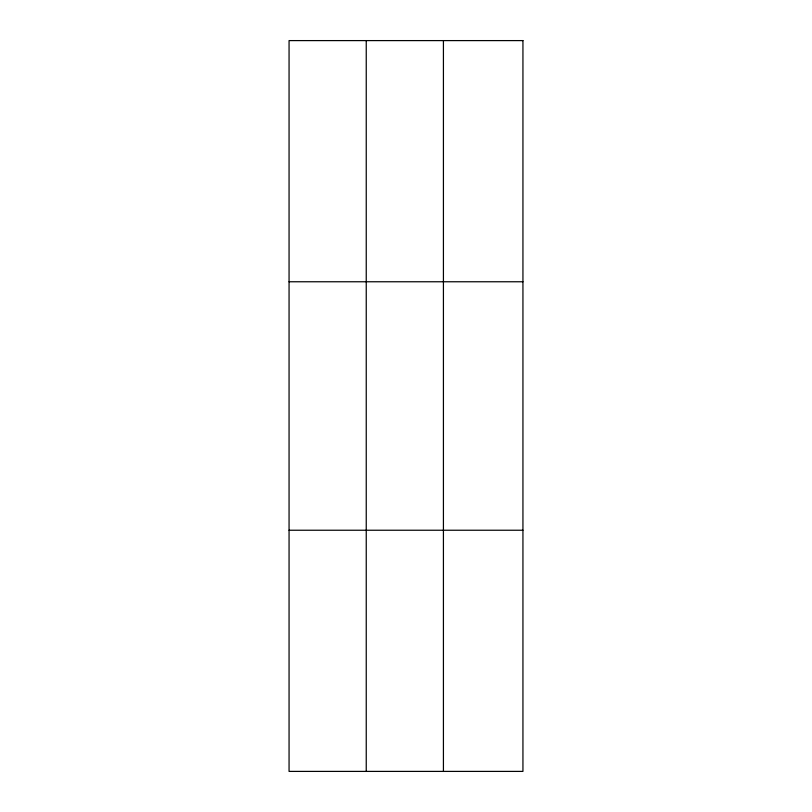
<?xml version="1.0" encoding="UTF-8"?>
<svg xmlns="http://www.w3.org/2000/svg" width="812" height="812" viewBox="0 0 812 812"><rect width="100%" height="100%" fill="white"/><g stroke="black" fill="none" stroke-linecap="round" stroke-linejoin="round"><path stroke-width="1.22" d="M366.242 40.6L366.242 771.4M443.423 40.6L443.423 771.4M289.062 281.764L522.938 281.764M289.062 530.236L522.938 530.236M522.938 40.6L522.938 771.4L289.062 771.4L289.062 40.6L522.938 40.6"/></g></svg>
